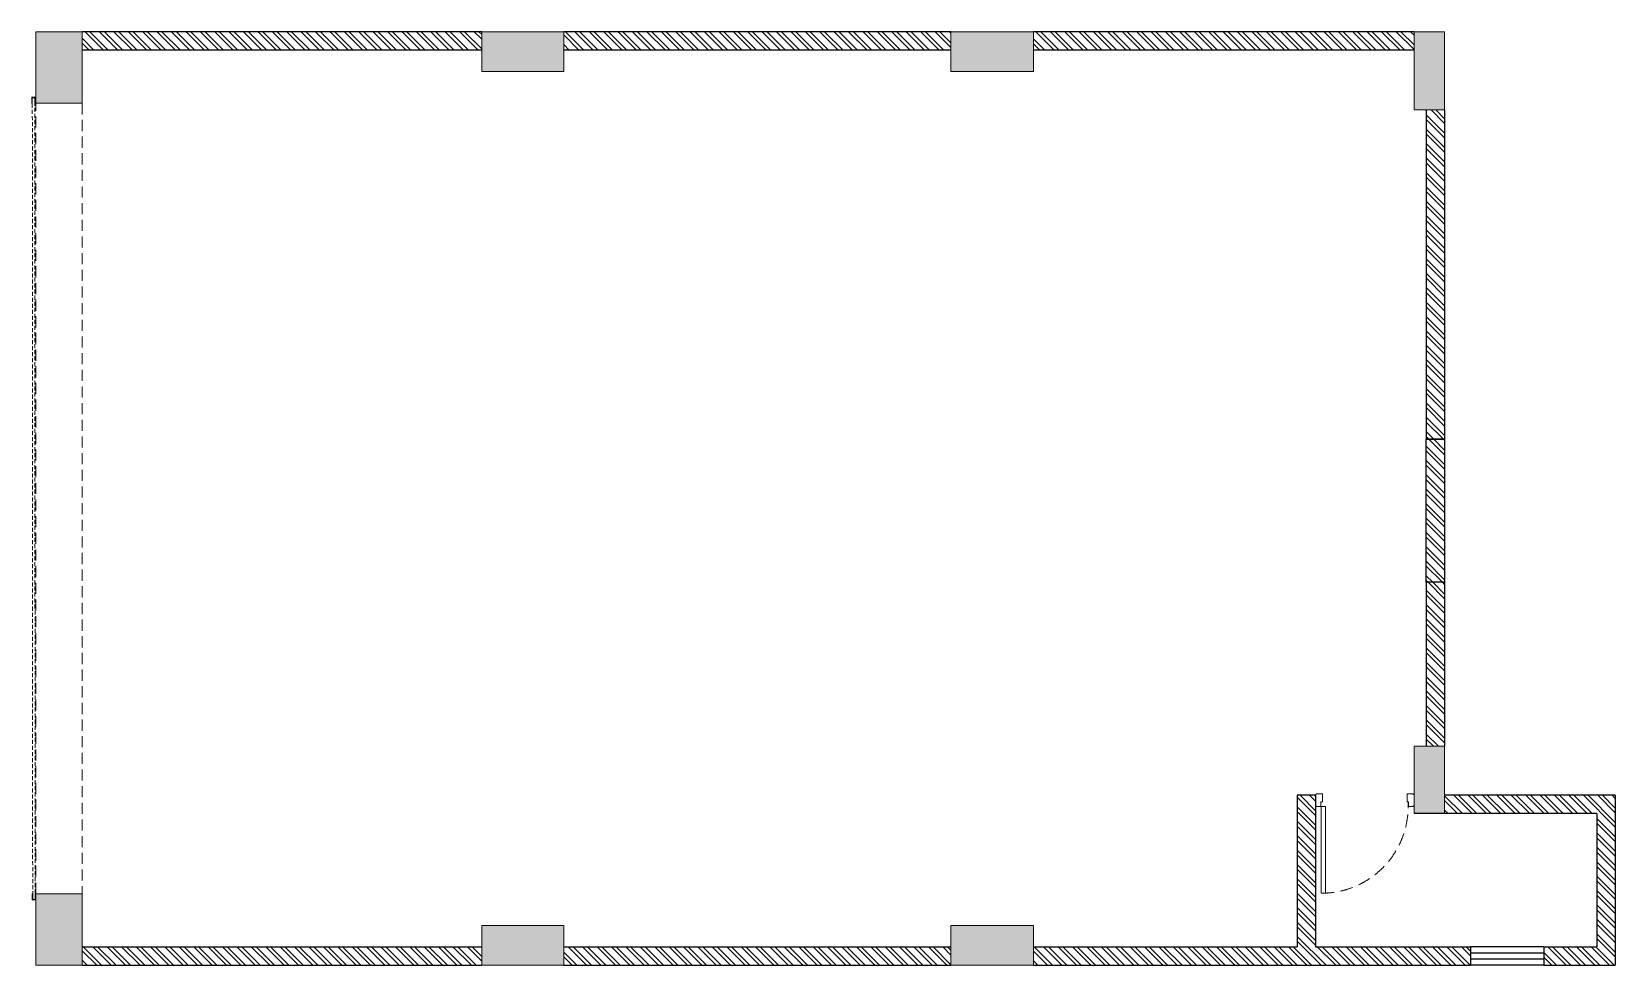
# Model space of a CAD drawing. Header units: feet. Extents: x -12943 to 0, y 0 to 7630.
import ezdxf

# ---------------------------------------------------------------- set-up
doc = ezdxf.new("R2010")
doc.units = ezdxf.units.FT
doc.header["$LTSCALE"] = 33
doc.header["$MEASUREMENT"] = 0
for name, pattern in [('a_p6_plan_L18$0$HIDDEN', [0.375, 0.25, -0.125]), ('HIDDEN2', [4.7625, 3.175, -1.5875]), ('HIDDENX2', [0.75, 0.5, -0.25])]:
    doc.linetypes.add(name, pattern=pattern)
for name, color, linetype, lineweight in [('A-shutter', 8, 'Continuous', 18), ('beam', 90, 'Continuous', 9), ('Column', 243, 'Continuous', 9), ('Door', 2, 'Continuous', 13), ('LENS-DOOR', 34, 'Continuous', 20), ('LN-HATCH', 251, 'Continuous', 0), ('rolling shutter', 1, 'Continuous', 5)]:
    doc.layers.add(name, color=color, linetype=linetype, lineweight=lineweight)
doc.layers.add('A-WALL', color=1, linetype='Continuous')
doc.layers.add('window', color=140, linetype='Continuous')
pattern_1 = [(315, (-2979398.29, 5461559.52), (58.8666395, 58.8666395), []), (315, (-2979398.29, 5461520.27), (58.8666395, 58.8666395), [])]

# ---------------------------------------------------------------- blocks, each defined once
blk = doc.blocks.new('*U3')
at = {"layer": 'LENS-DOOR'}
for p, q in [((548116, 1779287), (548116, 1778577)), ((548116, 1779287), (548150, 1779287)), ((548150, 1778577), (548150, 1779287)), ((547392, 1778572), (547398, 1778572)), ((547392, 1778481), (547392, 1778572)), ((547398, 1778577), (547437, 1778577)), ((547398, 1778572), (547398, 1778577)), ((547437, 1778541), (547437, 1778577)), ((547437, 1778541), (547448, 1778541)), ((547448, 1778475), (547448, 1778541)), ((548116, 1778577), (548150, 1778577)), ((548141, 1778475), (548141, 1778541)), ((548153, 1778541), (548141, 1778541)), ((548192, 1778577), (548153, 1778577)), ((548153, 1778541), (548153, 1778577)), ((548192, 1778572), (548192, 1778577)), ((548197, 1778572), (548192, 1778572)), ((548197, 1778481), (548197, 1778572)), ((547392, 1778481), (547398, 1778481)), ((547398, 1778475), (547398, 1778481)), ((547398, 1778475), (547448, 1778475)), ((548192, 1778475), (548141, 1778475)), ((548192, 1778475), (548192, 1778481)), ((548197, 1778481), (548192, 1778481))]:
    blk.add_line(p, q, dxfattribs=at)
at = {"layer": 'LENS-DOOR', "color": 7, "linetype": 'HIDDEN2'}
blk.add_ellipse((548150, 1778577), major_axis=(-710, 0), ratio=1, start_param=-1.570791, end_param=0.051209, dxfattribs=at)
blk = doc.blocks.new('*U4')
at = {"layer": 'A-shutter', "color": 5, "ltscale": 10}
for points in [[(41037617, -1561539), (41037617, -1561544), (41037572, -1561544), (41037572, -1561564), (41037617, -1561564), (41037617, -1561569), (41037567, -1561569), (41037567, -1561539)], [(41044077, -1561539), (41044077, -1561544), (41044122, -1561544), (41044122, -1561564), (41044077, -1561564), (41044077, -1561569), (41044127, -1561569), (41044127, -1561539)]]:
    blk.add_lwpolyline(points, close=True, dxfattribs=at)
at = {"layer": 'A-shutter', "color": 5, "linetype": 'HIDDENX2', "ltscale": 2}
blk.add_lwpolyline([(41037572, -1561544), (41037572, -1561564), (41044122, -1561564), (41044122, -1561544)], close=True, dxfattribs=at)

msp = doc.modelspace()

# ---------------------------------------------------------------- hatches: boundary and pattern name
at = {"layer": 'Column'}
h = msp.add_hatch(color=8, dxfattribs=at)
h.dxf.hatch_style = 1
h.paths.add_polyline_path([(-12530, 0), (-12530, 585), (-12910, 585), (-12910, 0)])
h.paths.add_polyline_path([(-12530, 7045), (-12530, 7630), (-12910, 7630), (-12910, 7045)])
h.paths.add_polyline_path([(-8595, 7305), (-8595, 7630), (-9265, 7630), (-9265, 7305)])
h.paths.add_polyline_path([(-8595, 0), (-8595, 325), (-9265, 325), (-9265, 0)])
h.paths.add_polyline_path([(-4755, 0), (-4755, 325), (-5430, 325), (-5430, 0)])
h.paths.add_polyline_path([(-4755, 7305), (-4755, 7630), (-5430, 7630), (-5430, 7305)])
h.paths.add_polyline_path([(-1395, 6990), (-1395, 7630), (-1645, 7630), (-1645, 6990)])
h.paths.add_polyline_path([(-1395, 1240), (-1395, 1790), (-1645, 1790), (-1645, 1240)])
at = {"layer": 'LN-HATCH'}
h = msp.add_hatch(dxfattribs=at)
h.set_pattern_fill('ANSI32', color=256, scale=222, angle=-90)
h.set_pattern_definition(pattern_1)
h.paths.add_polyline_path([(-1395, 4300), (-1395, 6990), (-1545, 6990), (-1545, 4300)])
h.paths.add_polyline_path([(-1395, 1790), (-1395, 3130), (-1545, 3130), (-1545, 1790)])
h.paths.add_polyline_path([(-150, 1240), (-150, 150), (-585, 150), (-585, 0), (0, 0), (0, 1390), (-1395, 1390), (-1395, 1240)])
h.paths.add_polyline_path([(-1185, 0), (-1185, 150), (-2450, 150), (-2450, 1390), (-2600, 1390), (-2600, 150), (-4755, 150), (-4755, 0)])
h.paths.add_polyline_path([(-1645, 7480), (-1645, 7630), (-4755, 7630), (-4755, 7480)])
h.paths.add_polyline_path([(-9265, 7480), (-9265, 7630), (-12530, 7630), (-12530, 7480)])
h.paths.add_polyline_path([(-9265, 0), (-9265, 150), (-12530, 150), (-12530, 0)])
h = msp.add_hatch(dxfattribs=at)
h.set_pattern_fill('ANSI32', color=256, scale=222, angle=-90)
h.set_pattern_definition(pattern_1)
h.paths.add_polyline_path([(-5430, 7480), (-5430, 7630), (-8595, 7630), (-8595, 7480)])
h.paths.add_polyline_path([(-5430, 0), (-5430, 150), (-8595, 150), (-8595, 0)])
h = msp.add_hatch(dxfattribs=at)
h.set_pattern_fill('ANSI32', color=256, scale=222, angle=-90)
h.set_pattern_definition(pattern_1)
h.paths.add_polyline_path([(-1545, 4300), (-1395, 4300), (-1395, 3130), (-1545, 3130)])

# ---------------------------------------------------------------- linework, layer by layer
at = {"layer": 'A-WALL'}
for p, q in [((-9265, 7630), (-12530, 7630)), ((-5430, 7630), (-8595, 7630)), ((-1645, 7630), (-4755, 7630)), ((-9265, 7480), (-12530, 7480)), ((-5430, 7480), (-8595, 7480)), ((-1645, 7480), (-4755, 7480)), ((-1545, 6990), (-1545, 4300)), ((-1395, 6990), (-1395, 4300)), ((-1395, 4300), (-1545, 4300)), ((-1545, 3130), (-1545, 1790)), ((-1395, 3130), (-1545, 3130)), ((-1395, 3130), (-1395, 1790)), ((-2600, 1390), (-2600, 150)), ((-2450, 1390), (-2600, 1390)), ((-2450, 1390), (-2450, 150)), ((0, 1390), (-1395, 1390)), ((0, 1390), (0, 0)), ((-150, 1240), (-1645, 1240)), ((-150, 1240), (-150, 150)), ((-12530, 150), (-9265, 150)), ((-8595, 150), (-5430, 150)), ((-4755, 150), (-2600, 150)), ((-2450, 150), (-1185, 150)), ((-1185, 150), (-1185, 0)), ((-585, 150), (-1185, 150)), ((-585, 150), (-150, 150)), ((-585, 150), (-585, 0)), ((-12530, 0), (-9265, 0)), ((-8595, 0), (-5430, 0)), ((-4755, 0), (-1185, 0)), ((-585, 0), (-1185, 0)), ((-585, 0), (0, 0))]:
    msp.add_line(p, q, dxfattribs=at)
msp.add_lwpolyline([(-1545, 4300), (-1395, 4300), (-1395, 3130), (-1545, 3130)], close=True, dxfattribs=at)
at = {"layer": 'beam', "linetype": 'a_p6_plan_L18$0$HIDDEN', "lineweight": 5, "ltscale": 11}
msp.add_lwpolyline([(-12530, 585), (-12910, 585), (-12910, 7045), (-12530, 7045)], close=True, dxfattribs=at)
at = {"layer": 'Column'}
for points in [[(-12530, 7045), (-12530, 7630), (-12910, 7630), (-12910, 7045)], [(-8595, 7305), (-8595, 7630), (-9265, 7630), (-9265, 7305)], [(-4755, 7305), (-4755, 7630), (-5430, 7630), (-5430, 7305)], [(-1395, 7630), (-1395, 6990), (-1645, 6990), (-1645, 7630)], [(-1395, 1790), (-1395, 1240), (-1645, 1240), (-1645, 1790)], [(-12530, 585), (-12530, 0), (-12910, 0), (-12910, 585)], [(-8595, 325), (-8595, 0), (-9265, 0), (-9265, 325)], [(-4755, 325), (-4755, 0), (-5430, 0), (-5430, 325)]]:
    msp.add_lwpolyline(points, close=True, dxfattribs=at)
at = {"layer": 'window'}
for p, q in [((-585, 100), (-1185, 100)), ((-585, 50), (-1185, 50))]:
    msp.add_line(p, q, dxfattribs=at)

# ---------------------------------------------------------------- block references
at = {"layer": 'Door', "rotation": 180.0000000081038}
msp.add_blockref('*U3', (545747, 1779876), dxfattribs=at)
at = {"layer": 'rolling shutter', "color": 2, "rotation": 270.0256034861112}
msp.add_blockref('*U4', (1530288, 41045355), dxfattribs=at)

doc.saveas('drawing.dxf')
